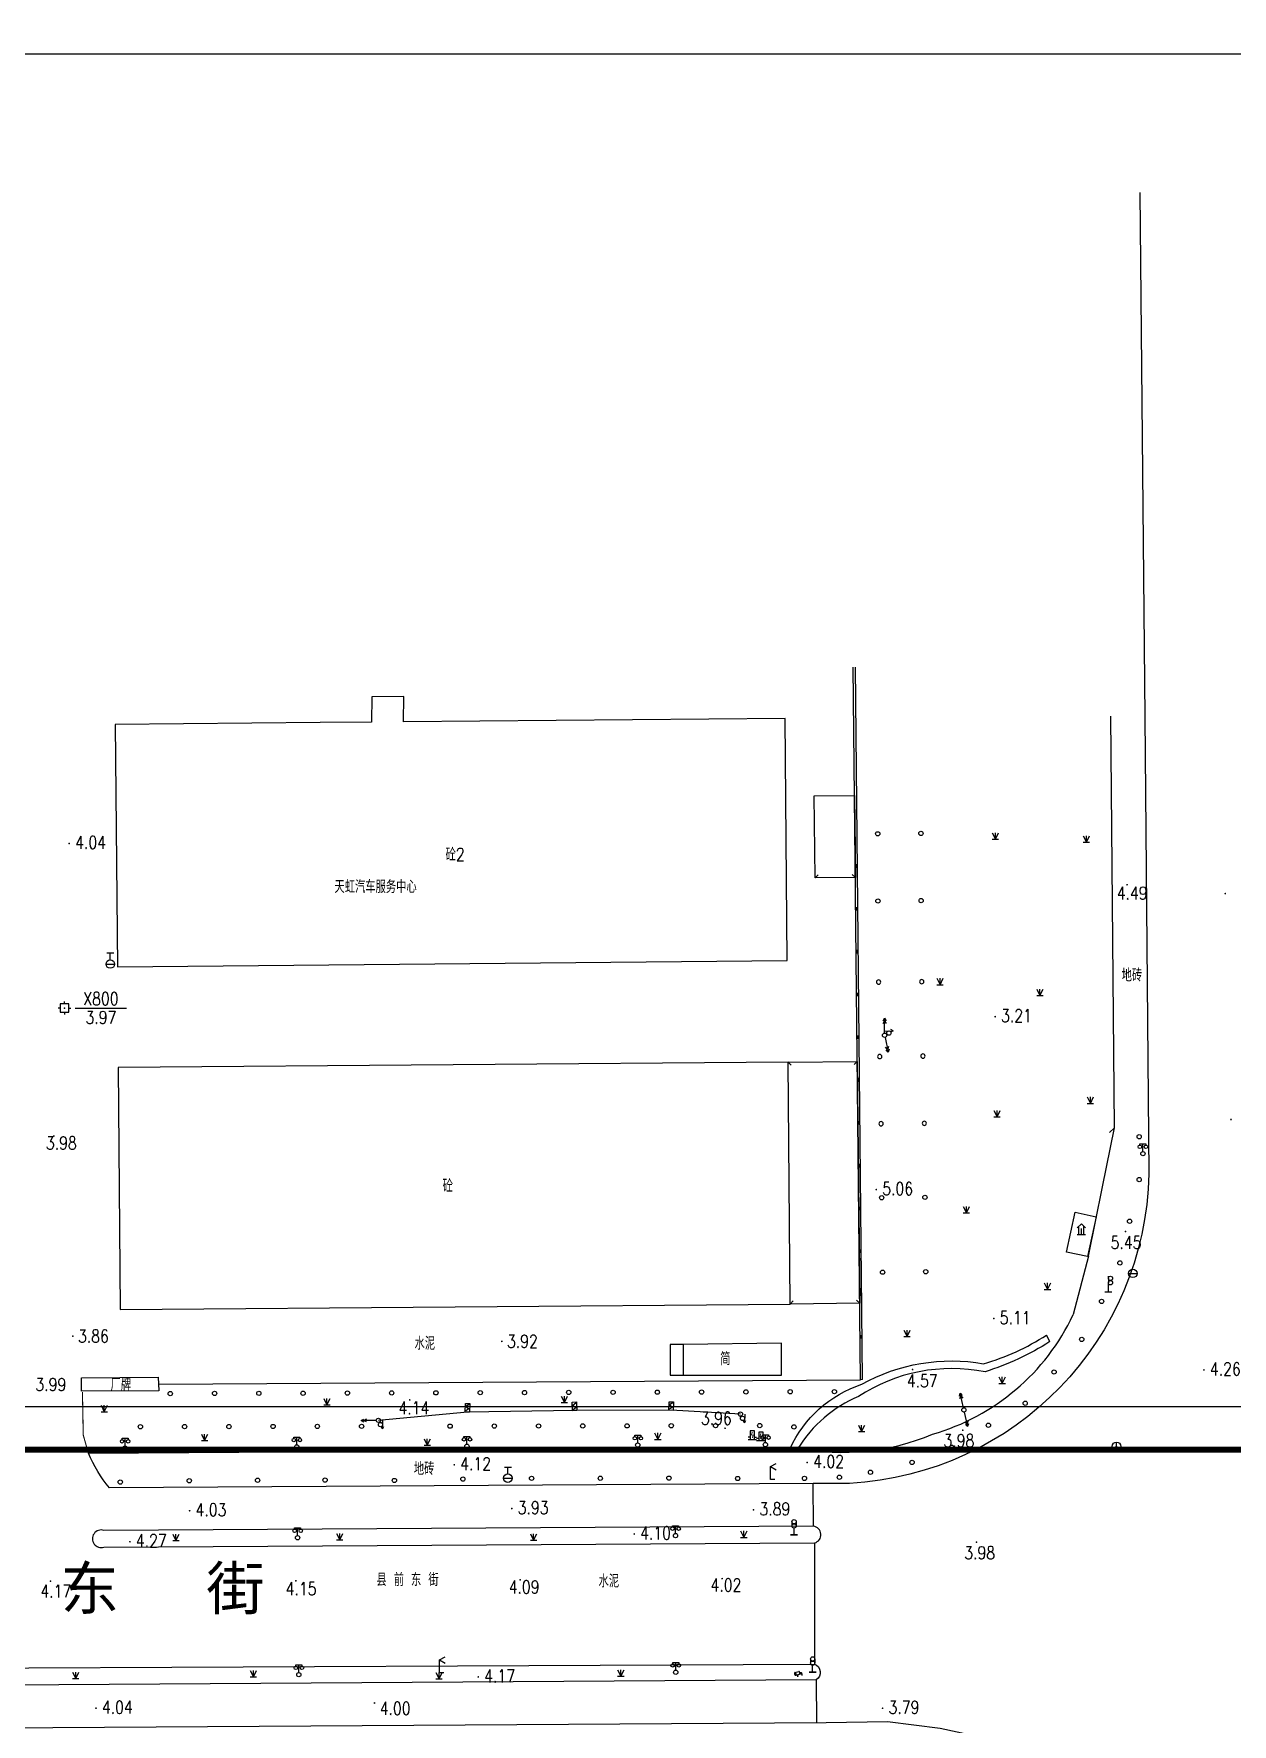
# Model space of a CAD drawing. Header units: millimetres. Extents: x 493081 to 494254, y 3431492 to 3432651.
# Drawn here: x 493302.3 to 493442.2, y 3431866 to 3432063.5 of the extents above; entities that cross this region are included whole.
import ezdxf
from ezdxf.enums import TextEntityAlignment as Align

# ---------------------------------------------------------------- set-up
doc = ezdxf.new("R2010")
doc.units = ezdxf.units.MM
doc.header["$LTSCALE"] = 300
for name, color, linetype in [('WALL', 6, 'Continuous'), ('图框', 137, 'Continuous'), ('地形', 8, 'Continuous')]:
    doc.layers.add(name, color=color, linetype=linetype)
doc.styles.add('HZ', font='rs.shx', dxfattribs={"width": 0.8, "bigfont": 'hztxt.shx'})
doc.styles.get("Standard").update_dxf_attribs({"font": 'txt', "bigfont": 'gbcbig.shx'})

# ---------------------------------------------------------------- blocks, each defined once
blk = doc.blocks.new('GC200')
at = {"linetype": 'Continuous', "const_width": 0.2, "flags": 128}
blk.add_lwpolyline([(-0.1, 0, 1), (0.1, 0, 1)], format="xyb", close=True, dxfattribs=at)
blk = doc.blocks.new('*U3')
at = {"linetype": 'Continuous'}
for points in [[(0, 0), (0.5, 0.5), (-0.5, 0.5)], [(0, 0), (-0.5, 0.5), (-0.5, -0.5)], [(0, 0), (-0.5, -0.5), (0.5, -0.5)], [(0, 0), (0.5, -0.5), (0.5, 0.5)]]:
    blk.add_solid(points, dxfattribs=at)
blk = doc.blocks.new('gc002')
blk.add_lwpolyline([(-0.5, -0.5), (0.5, -0.5), (0.5, 0.5), (-0.5, 0.5), (-0.5, -0.5)])
at = {"linetype": 'Continuous'}
blk.add_blockref('*U3', (0, 0), dxfattribs=at)
blk = doc.blocks.new('gc259')
at = {"linetype": 'Continuous', "flags": 128}
for points in [[(-1, 0), (-1.5, 0)], [(-1, -1), (1, -1), (1, 1), (-1, 1), (-1, -1)], [(0, 1), (0, 1.5)], [(1, 0), (1.5, 0)], [(0, -1), (0, -1.5)]]:
    blk.add_lwpolyline(points, dxfattribs=at)
at = {"linetype": 'Continuous'}
blk.add_point((0, 0), dxfattribs=at)
blk.add_point((0, 0), dxfattribs=at)
blk = doc.blocks.new('A$C28A84825')
at = {"linetype": 'Continuous', "const_width": 0.2, "flags": 128}
blk.add_lwpolyline([(0.33, 1.43), (0.13, 0.73), (0.53, 0.73), (0.33, 0.03)], dxfattribs=at)
blk = doc.blocks.new('gc314')
for p, q in [((-0.5, 0.5), (-1, 0.5)), ((-1, 0), (1, 0)), ((0.5, 0), (0.5, 0.5)), ((0.5, 0.5), (1, 0.5))]:
    blk.add_line(p, q)
blk.add_lwpolyline([(-0.5, 0), (0.5, 0), (0.5, 2), (-0.5, 2)], close=True)
blk.add_blockref('A$C28A84825', (-0.33, 0.27))
blk = doc.blocks.new('gc234')
at = {"linetype": 'Continuous'}
for p, q in [((-0.5, 0), (-0.5, 2)), ((-0.5, 2), (0.5, 2)), ((0.5, 0), (-0.5, 0)), ((0.35, 1.75), (-0.35, 1.25)), ((-0.35, 1.25), (0.35, 0.75)), ((0.35, 0.75), (-0.35, 0.25)), ((0.5, 2), (0.5, 0))]:
    blk.add_line(p, q, dxfattribs=at)
blk = doc.blocks.new('gc013a')
at = {"linetype": 'Continuous'}
blk.add_line((0.5, 0), (4, 0), dxfattribs=at)
at = {"linetype": 'Continuous', "flags": 128}
for points in [[(2.77, 0.35), (3.38, 0), (2.77, -0.35)], [(3.39, 0.35), (4, 0), (3.39, -0.35)]]:
    blk.add_lwpolyline(points, dxfattribs=at)
blk = doc.blocks.new('gc170')
at = {"linetype": 'Continuous'}
blk.add_circle((0, 0), 0.5, dxfattribs=at)
blk = doc.blocks.new('gc232')
for p, q in [((0.5, 1), (0.5, -1)), ((0.5, -1), (0.19, -0.46)), ((0.5, -1), (0.81, -0.46))]:
    blk.add_line(p, q)
blk.add_circle((0, 0), 0.5)
blk = doc.blocks.new('gc048')
for q in [(-0.87, -0.5), (0, 1), (0.87, -0.5)]:
    blk.add_line((0, 0), q)
blk.add_circle((0, 0), 1)
blk = doc.blocks.new('gc133')
for p, q in [((-1, 0), (1, 0)), ((-0.8, 2.6), (0.8, 2.6)), ((0, 1), (0, 2.6))]:
    blk.add_line(p, q)
blk.add_circle((0, 0), 1)
blk = doc.blocks.new('gc122')
blk.add_circle((0, 0), 0.5)
blk = doc.blocks.new('gc124')
for p, q in [((-0.75, 1.5), (0, 0)), ((-0.75, 0), (0.75, 0)), ((0, 0), (0, 1.5)), ((0, 0), (0.75, 1.5))]:
    blk.add_line(p, q)
blk = doc.blocks.new('gcx1')
blk.add_circle((0, 0), 0.5)
blk = doc.blocks.new('gc097')
for p, q in [((-0.7, 2), (-0.7, 2.3)), ((-0.7, 2.3), (0.7, 2.3)), ((0, 0.5), (0, 2.3)), ((0.7, 2.3), (0.7, 2))]:
    blk.add_line(p, q)
for centre, radius in [((-0.7, 1.6), 0.4), ((0, 0), 0.5), ((0.73, 1.6), 0.4)]:
    blk.add_circle(centre, radius)
blk = doc.blocks.new('gc042')
blk.add_line((-1, 0), (1, 0))
blk.add_circle((0, 0), 1)
blk = doc.blocks.new('gc101')
for p, q in [((0, 2.5), (-1, 1.5)), ((-1, 0), (1, 0)), ((-0.6, 0), (-0.6, 1.9)), ((0, 2.5), (1, 1.5)), ((0, 0), (0, 1.4)), ((0.6, 0), (0.6, 1.9))]:
    blk.add_line(p, q)
blk = doc.blocks.new('gc052')
for p, q in [((0, 3), (1.3, 3.75)), ((0, 3), (1.3, 2.25)), ((0, 0), (0, 3)), ((1, 0), (0, 0))]:
    blk.add_line(p, q)
blk = doc.blocks.new('gc299')
for points in [[(-0.8, 0), (0, 0), (0.8, 0)], [(0, 3.1), (0, 3.6)], [(0, 3.1), (0, 2.1)], [(0, 1.6), (0, 2.1)], [(0, 0), (0, 1.6)]]:
    blk.add_lwpolyline(points)
for centre in [(0.5, 3.1), (0.5, 2.1)]:
    blk.add_circle(centre, 0.5)
blk = doc.blocks.new('gc298')
for points in [[(-0.8, 0), (0.8, 0), (-0.8, 0)], [(-0.5, 3.1), (-0.5, 2.1)], [(0, 0), (0, 1.6)], [(0.5, 3.1), (0.5, 2.1)]]:
    blk.add_lwpolyline(points)
for centre in [(0, 3.1), (0, 2.1)]:
    blk.add_circle(centre, 0.5)
blk = doc.blocks.new('gcbj0612')
for p, q in [((-0.75, 0.26), (0.16, 0.53)), ((-0.57, -0.34), (0.34, -0.07))]:
    blk.add_line(p, q)
at = {"flags": 128}
for points in [[(-0.73, 0.26), (-0.77, 0.25), (-0.79, 0.23), (-0.81, 0.19), (-0.83, 0.15), (-0.84, 0.1), (-0.84, 0.05), (-0.84, -0.01), (-0.83, -0.07), (-0.81, -0.12), (-0.79, -0.18), (-0.77, -0.23), (-0.74, -0.27), (-0.7, -0.3), (-0.67, -0.33), (-0.63, -0.34), (-0.6, -0.34), (-0.57, -0.34), (-0.54, -0.32), (-0.51, -0.29), (-0.49, -0.25), (-0.48, -0.2), (-0.47, -0.15), (-0.47, -0.1), (-0.48, -0.04), (-0.49, 0.02), (-0.51, 0.07), (-0.54, 0.13), (-0.56, 0.17), (-0.6, 0.21), (-0.63, 0.24), (-0.67, 0.26), (-0.7, 0.27)], [(-0.71, 0.18), (-0.72, 0.17), (-0.75, 0.12), (-0.75, 0.04), (-0.74, -0.06), (-0.7, -0.15), (-0.66, -0.22), (-0.62, -0.25), (-0.6, -0.26), (-0.59, -0.24), (-0.57, -0.2), (-0.56, -0.12), (-0.58, -0.02), (-0.61, 0.08), (-0.66, 0.14), (-0.7, 0.17)]]:
    blk.add_lwpolyline(points, close=True, dxfattribs=at)
blk.add_lwpolyline([(0.3, -0.08), (0.33, -0.07), (0.36, -0.05), (0.38, -0.02), (0.4, 0.02), (0.41, 0.07), (0.42, 0.12), (0.41, 0.18), (0.41, 0.23), (0.39, 0.29), (0.37, 0.35), (0.35, 0.4), (0.32, 0.44), (0.28, 0.48), (0.25, 0.51), (0.21, 0.52), (0.18, 0.53), (0.15, 0.52)], dxfattribs=at)
at = {"extrusion": (0, 0, -1), "flags": 128}
blk.add_lwpolyline([(-0.4, 0.25), (-0.51, 0.28), (-0.61, 0.29), (-0.69, 0.27), (-0.77, 0.2), (-0.81, 0.09), (-0.82, -0.01), (-0.8, -0.06), (-0.76, -0.08), (-0.7, -0.09), (-0.64, -0.09), (-0.59, -0.07), (-0.57, -0.04), (-0.59, -0.01), (-0.63, 0.02), (-0.69, 0.03), (-0.75, 0.03), (-0.79, 0.02), (-0.84, -0.01), (-0.89, -0.1), (-0.91, -0.19), (-0.9, -0.29), (-0.87, -0.38)], dxfattribs=at)
blk.add_lwpolyline([(-0.09, -0.2), (-0.22, -0.54), (0.05, -0.54)], close=True)
blk = doc.blocks.new('sadf f')
at = {"layer": '图框'}
blk.add_lwpolyline([(650751, 339863), (734851, 339863), (734851, 399263), (650751, 399263)], close=True, dxfattribs=at)
at = {"layer": '图框', "const_width": 140}
blk.add_lwpolyline([(653251, 398263), (733851, 398263), (733851, 340863), (653251, 340863)], close=True, dxfattribs=at)

msp = doc.modelspace()

# ---------------------------------------------------------------- linework, layer by layer
at = {"layer": '地形', "color": 8}
for p, q in [((493428.478, 3431935.707), (493428.054, 3431983.766)), ((493393.55, 3431964.878), (493393.899, 3431965.236)), ((493398.227, 3431964.926), (493397.87, 3431965.276)), ((493307.111, 3431949.688), (493313.111, 3431949.688)), ((493390.372, 3431943.375), (493390.729, 3431943.025)), ((493398.446, 3431943.458), (493398.096, 3431943.1)), ((493428.478, 3431935.707), (493427.917, 3431935.136)), ((493390.602, 3431915.115), (493390.952, 3431915.472)), ((493398.734, 3431915.202), (493398.377, 3431915.552)), ((493399.075, 3431906.279), (493398.825, 3431906.276))]:
    msp.add_line(p, q, dxfattribs=at)
at = {"layer": '地形', "color": 8, "flags": 128}
for points in [[(493431.47, 3432044.962), (493432.022, 3431983.7), (493432.498, 3431930.324, -0.3928889), (493397.548, 3431894.167), (493393.298, 3431894.132), (493311.104, 3431893.627, -0.0689427), (493308.649, 3431897.675)], [(493391.527, 3431898.24, 0.1448211), (493407.256, 3431899.91, 0.2155213), (493423.685, 3431913.875), (493423.685, 3431913.875)], [(493390.617, 3431898.232, -0.2075798), (493398.973, 3431905.743, -0.1716799), (493413.207, 3431908.145, 0.0756552), (493420.556, 3431911.49)], [(493420.932, 3431910.721, -0.0679677), (493413.373, 3431907.202, 0.1957369), (493398.577, 3431904.319, 0.1550668), (493391.527, 3431898.24)], [(493393.334, 3431889.161), (493310.449, 3431888.675, 1.3694888), (493310.471, 3431886.718), (493393.475, 3431887.206, 0.8142793), (493393.334, 3431889.161)]]:
    msp.add_lwpolyline(points, format="xyb", dxfattribs=at)
for points in [[(493398.825, 3431906.276), (493397.976, 3431989.494)], [(493399.075, 3431906.279), (493398.226, 3431989.497)], [(493425.455, 3431920.719), (493427.099, 3431928.803), (493428.478, 3431935.707)], [(493425.455, 3431920.719), (493423.685, 3431913.875)], [(493378.11, 3431910.368), (493376.61, 3431910.367), (493376.603, 3431906.81), (493378.103, 3431906.81)], [(493420.932, 3431910.721), (493420.556, 3431911.49)], [(493316.869, 3431905.744), (493398.825, 3431906.276)], [(493384.81, 3431902.258), (493376.7, 3431902.698), (493365.45, 3431902.658), (493352.92, 3431902.498), (493342.518, 3431901.528)], [(493308.649, 3431897.675), (493390.617, 3431898.232)], [(493393.334, 3431889.161), (493393.293, 3431894.132)], [(493393.475, 3431887.206), (493393.454, 3431873.045)], [(493393.454, 3431873.045), (493393.454, 3431873.045)], [(493393.666, 3431871.232), (493393.7, 3431866.203)], [(493433.786, 3431794.967), (493433.305, 3431839.031), (493432.87, 3431843.262), (493431.699, 3431846.739), (493430.434, 3431848.992), (493428.591, 3431851.636), (493426.289, 3431853.933), (493421.055, 3431858.992), (493415.893, 3431862.682), (493411.545, 3431864.794), (493408.115, 3431865.518), (493401.97, 3431866.329), (493394.826, 3431866.211), (493292.409, 3431865.532)]]:
    msp.add_lwpolyline(points, dxfattribs=at)
for points in [[(493390.02, 3431983.506), (493345.468, 3431983.132), (493345.487, 3431986.075), (493341.753, 3431986.052), (493341.708, 3431983.094), (493335.716, 3431983.056), (493311.757, 3431982.789), (493312.037, 3431954.512), (493390.275, 3431955.249)], [(493393.4, 3431974.468), (493398.129, 3431974.517), (493398.227, 3431964.926), (493393.55, 3431964.878)], [(493390.602, 3431915.115), (493390.372, 3431943.375), (493312.11, 3431942.738), (493312.34, 3431914.478)], [(493390.372, 3431943.375), (493398.446, 3431943.458), (493398.734, 3431915.202), (493390.602, 3431915.115)], [(493425.335, 3431920.666), (493422.889, 3431921.186), (493423.914, 3431925.836), (493426.355, 3431925.298)], [(493389.59, 3431910.558), (493378.11, 3431910.368), (493378.103, 3431906.81), (493389.583, 3431906.788)], [(493316.781, 3431906.565), (493316.872, 3431904.993), (493307.86, 3431904.929), (493307.838, 3431906.504)]]:
    msp.add_lwpolyline(points, close=True, dxfattribs=at)
at = {"layer": '地形', "color": 8, "const_width": 0.125, "flags": 128}
msp.add_lwpolyline([(493307.955, 3431904.838), (493308.047, 3431899.815), (493308.649, 3431897.675)], dxfattribs=at)
at = {"layer": '地形', "color": 8, "flags": 128}
msp.add_lwpolyline([(493393.666, 3431871.232), (493293.35, 3431870.556, -1.1777678), (493293.323, 3431872.586), (493293.323, 3431872.586), (493393.454, 3431873.045), (493393.454, 3431873.045, -0.6300619)], format="xyb", close=True, dxfattribs=at)

# ---------------------------------------------------------------- block references
at = {"layer": 'WALL', "xscale": 0.004999999888241291, "yscale": 0.004999999888241291, "zscale": 0.005}
for p in [(489914.428, 3430361.845), (489914.428, 3429906.803)]:
    msp.add_blockref('sadf f', p, dxfattribs=at)
at = {"layer": '地形', "color": 8}
for name, p, xscale, yscale, zscale, rotation in [('gc122', (493400.84, 3431970.039), 0.4999938077953382, 0.4999938076362014, 0.9999876155709955, 0.2228389902394068), ('gc122', (493405.887, 3431970.084), 0.4999938110094129, 0.4999938108958304, 0.9999876220722183, 0.2228393623403584), ('gc124', (493414.586, 3431969.399), 0.4999938203389016, 0.4999938202090561, 0.999987640697589, 359.9990301011505), ('gc124', (493425.217, 3431969.052), 0.4999938287789178, 0.4999938285909593, 0.9999876575645993, 359.9990307415051), ('GC200', (493306.407, 3431968.914, 4.04), 0.4999968073923847, 0.4999968074262142, 0.499996807477768, 359.9994342112641), ('GC200', (493429.963, 3431964.09, 4.486), 0.4999961375681855, 0.4999961373396218, 0.4999961376041017, 359.9991583861268), ('gc122', (493400.865, 3431962.19), 0.4999938487876808, 0.4999938486143947, 0.9999876976070557, 359.7733970382927), ('gc122', (493405.912, 3431962.235), 0.4999938525582576, 0.499993852339685, 0.9999877051398577, 359.773397413535), ('GC200', (493441.432, 3431963.057, 4.549), 0.4999957461368392, 0.4999957461841404, 0.4999957461669321, 359.9990473405883), ('gc133', (493311.209, 3431954.826), 0.499996953203214, 0.4999969531781971, 0.499996953264538, 359.9994268475866), ('gc122', (493400.942, 3431952.72), -0.4999939026508773, 0.499993902631104, 0.9999878053093096, 181.561274231119), ('gc122', (493405.988, 3431952.766), -0.4999939070909556, 0.4999939072877169, 0.9999878142117666, 181.561274537539), ('gc124', (493408.115, 3431952.415), 0.4999939112029007, 0.4999939110130072, 0.9999878223880956, 359.9990177214582), ('gc124', (493419.786, 3431951.143), 0.4999939296547692, 0.4999939296394587, 0.9999878592934349, 359.9990174546869), ('gc013a', (493401.643, 3431946.504), 0.4999969129289648, 0.4999969131313264, 0.4999969131653497, 90.30906643210606), ('GC200', (493414.559, 3431948.679, 3.206), 0.4999967361041134, 0.4999967361800373, 0.4999967361883204, 359.9992708191853), ('gc170', (493401.643, 3431946.504), 0.4999969130504052, 0.4999969131313264, 0.4999969131653497, 359.9993172970331), ('gc013a', (493401.643, 3431946.504), 0.4999969131637674, 0.4999969131313264, 0.4999969131653497, 281.9445789725585), ('gc232', (493402.141, 3431946.757), 0.4999969129286508, 0.4999969131313264, 0.4999969131653497, 90.30906642543599), ('gc122', (493401.077, 3431944.025), -0.4999939565595748, 0.4999939566478133, 0.9999879131251899, 181.5612678171289), ('gc122', (493406.124, 3431944.07), -0.4999939616851982, 0.4999939617700875, 0.9999879234162768, 181.5612680680264), ('gc124', (493414.781, 3431936.973), 0.4999940196455075, 0.4999940195120871, 0.999988039359412, 359.9990061955891), ('gc124', (493425.679, 3431938.549), 0.4999940206347795, 0.4999940204434097, 0.9999880412956014, 359.9990079031588), ('gc122', (493401.235, 3431936.177), -0.4999940090648962, 0.4999940092675388, 0.9999880181243216, 181.1118250904878), ('gc122', (493406.282, 3431936.222), -0.499994014862512, 0.4999940148554742, 0.9999880297859112, 181.1118252910803), ('GC200', (493442.103, 3431936.667, 4.458), 0.4999961946227637, 0.4999961946159601, 0.4999961946988708, 359.9990760498002), ('GC200', (493304.617, 3431934.74, 3.982), 0.4999971519828205, 0.4999971520155668, 0.4999971520983528, 359.9994217785045), ('GC200', (493400.675, 3431928.478, 5.064), 0.4999972494302982, 0.4999972493387759, 0.4999972494820366, 359.9993385885898), ('gc122', (493401.302, 3431927.529), 0.49999407116052, 0.49999407120049, 0.9999881423413256, 359.9989980847457), ('gc122', (493406.348, 3431927.575), 0.4999940777961691, 0.499994077719748, 0.9999881556580097, 359.9989982448434), ('gc124', (493411.203, 3431925.773), 0.4999940983436932, 0.4999940982088447, 0.9999881967367206, 359.9989968041245), ('GC200', (493429.786, 3431923.584, 5.45), 0.4999969892537535, 0.4999969890341163, 0.499996989286244, 359.999231172202), ('gc122', (493401.403, 3431918.833), 0.4999941385079116, 0.4999941387213767, 0.9999882770943161, 359.9989907209966), ('gc122', (493406.45, 3431918.878), 0.499994146133107, 0.4999941461719573, 0.9999882922373013, 359.9989907743735), ('gc124', (493420.674, 3431916.827), 0.4999973311000971, 0.4999973312951624, 0.4999973311874912, 359.9992957930655), ('gc124', (493404.267, 3431911.321), 0.499997558104797, 0.4999975580722094, 0.4999975581965589, 359.9993458461096), ('GC200', (493414.405, 3431913.413, 5.108), 0.4999974702718344, 0.4999974705278873, 0.499997470360194, 359.9993222070173), ('GC200', (493404.918, 3431907.46, 4.568), 0.4999976304567496, 0.4999976302497089, 0.4999976305280382, 359.9993475537597), ('gc124', (493415.379, 3431905.842), 0.4999976341255404, 0.4999976339749992, 0.4999976341881233, 359.999330584933), ('GC200', (493438.947, 3431907.412, 4.258), 0.4999972179536813, 0.4999972181394696, 0.4999972180050762, 359.9992140436246), ('gc170', (493318.213, 3431904.651), 0.4999975177335061, 0.4999975175596774, 0.4999975178069822, 0.165589864314161), ('gc170', (493323.385, 3431904.666), 0.4999975319539497, 0.4999975319951773, 0.4999975320224965, 0.1655882587644279), ('gc170', (493328.556, 3431904.681), 0.4999975459402181, 0.4999975459650159, 0.4999975460420168, 0.1655865999310018), ('gc170', (493333.728, 3431904.696), 0.4999975597491733, 0.4999975599348545, 0.4999975598369436, 0.1655848344337175), ('gc124', (493336.505, 3431903.341), 0.4999975837116325, 0.4999975836835802, 0.4999975838162111, 359.9993930707262), ('gc170', (493338.899, 3431904.712), 0.4999975732630546, 0.4999975734390318, 0.4999975733733095, 0.165582908950246), ('gc170', (493344.071, 3431904.727), 0.4999975865427611, 0.4999975864775479, 0.4999975866102883, 0.1655809301830959), ('GC200', (493346.179, 3431903.915, 4.135), 0.4999976021637726, 0.4999976023100317, 0.4999976022178672, 359.9993897089987), ('gc170', (493349.242, 3431904.742), 0.4999975994123248, 0.4999975995160639, 0.4999975994982038, 0.1655788448292103), ('gc170', (493354.414, 3431904.757), 0.4999976118690544, 0.4999976120889187, 0.4999976119758484, 0.1655765461668224), ('gc170', (493359.586, 3431904.772), 0.4999976239156417, 0.4999976237304509, 0.4999976239668313, 0.1655741409177099), ('gc124', (493364.249, 3431903.61), 0.4999976500694565, 0.4999976502731442, 0.4999976501704811, 359.999381384725), ('gc170', (493364.757, 3431904.787), 0.4999976353165655, 0.4999976353719831, 0.4999976353745392, 0.1655715224372102), ('gc170', (493369.929, 3431904.802), 0.4999976460149647, 0.4999976460821927, 0.4999976460751121, 0.1655687441054837), ('gc170', (493375.1, 3431904.817), 0.49999765583218, 0.4999976558610797, 0.4999976559074857, 0.1655656458977116), ('gc170', (493380.272, 3431904.832), 0.4999976645949352, 0.4999976647086442, 0.4999976646590888, 0.165562281232598), ('gc170', (493385.443, 3431904.848), 0.4999976719512955, 0.4999976721592247, 0.4999976720449292, 0.16555854350402), ('gc170', (493390.615, 3431904.863), 0.4999976776075332, 0.4999976777471602, 0.49999767767646, 0.1655543260865723), ('gc170', (493395.786, 3431904.878), 0.4999976809193311, 0.4999976810067892, 0.4999976810143019, 0.1655494691095935), ('gc013a', (493410.901, 3431902.744), 0.4999977089543384, 0.4999977089464664, 0.4999977092049295, 101.9446021628458), ('gc124', (493310.51, 3431902.532), 0.499997520148161, 0.4999975203536451, 0.499997520262712, 359.99940075465), ('gc234', (493352.92, 3431902.498), 0.5000000000190693, 0.5, 0.5, 359.3425181243813), ('gc234', (493365.45, 3431902.658), 0.4999999999751983, 0.5, 0.5, 3.371735645100308), ('gc234', (493376.7, 3431902.698), 0.5000000000236945, 0.5, 0.5, 358.934244938035), ('gc232', (493385.048, 3431901.752), 0.499999999992606, 0.5, 0.5, 358.5913710678982), ('gc170', (493410.901, 3431902.744), 0.4999977091542162, 0.4999977089464664, 0.4999977092049295, 359.9993404568365), ('gc013a', (493410.901, 3431902.744), 0.4999942954109707, 0.4999942951835692, 0.9999885906243364, 282.7983681617828), ('gc170', (493314.722, 3431900.784), 0.4999975526176157, 0.4999975524842739, 0.4999975526888241, 0.09919473207341713), ('gc170', (493319.889, 3431900.793), 0.4999975675535829, 0.4999975673854351, 0.4999975676560484, 0.09919318163568), ('gc170', (493325.057, 3431900.802), 0.4999975823723291, 0.4999975822865963, 0.499997582472276, 0.09919157786009954), ('gc170', (493330.224, 3431900.811), 0.4999975970156469, 0.4999975971877575, 0.4999975971175468, 0.0991899207582266), ('gc170', (493335.391, 3431900.821), 0.4999976114827301, 0.4999976116232574, 0.4999976115686525, 0.0991881569690363), ('gc170', (493340.559, 3431900.83), 0.4999976257153713, 0.499997625593096, 0.4999976257982497, 0.09918628650408283), ('gc013a', (493342.518, 3431901.528), 0.499997623113589, 0.4999976227991283, 0.4999976231862651, 180.7732944795864), ('gc170', (493342.518, 3431901.528), 0.4999976231185702, 0.4999976227991283, 0.499997623186265, 359.9993892821355), ('gc232', (493342.765, 3431901.026), 0.499999999970077, 0.5, 0.5, 359.6645331821241), ('gc170', (493350.893, 3431900.848), 0.4999976533617186, 0.4999976535327733, 0.4999976534553671, 0.09918227893102839), ('gc170', (493356.06, 3431900.857), 0.4999976667172175, 0.4999976665712893, 0.499997666794659, 0.09918014183448168), ('gc170', (493361.228, 3431900.866), 0.49999767966204, 0.4999976796098053, 0.4999976797308332, 0.09917779137478802), ('gc170', (493366.395, 3431900.875), 0.4999976921395904, 0.4999976921826601, 0.4999976921869377, 0.09917533428554229), ('gc170', (493371.562, 3431900.884), 0.4999977039736345, 0.4999977038241923, 0.499997704063909, 0.09917266387934537), ('gc124', (493375.16, 3431899.3), 0.4999977342966908, 0.499997734092176, 0.4999977343808268, 359.9993734873872), ('gc170', (493376.729, 3431900.893), 0.4999977151641724, 0.4999977150000632, 0.4999977152321282, 0.09916978015620215), ('gc170', (493381.897, 3431900.903), 0.4999977254193607, 0.4999977252446115, 0.4999977255191012, 0.09916662981282294), ('GC200', (493383.008, 3431900.606, 3.962), 0.4999977319687777, 0.4999977317638695, 0.4999977320248142, 359.99936937858), ('gc170', (493387.064, 3431900.912), 0.4999977346219785, 0.4999977345578372, 0.4999977346911325, 0.09916315951128003), ('gc170', (493391.051, 3431900.758), 0.4999977423629616, 0.4999977424740791, 0.4999977424254939, 0.09915926261034737), ('gc124', (493398.956, 3431900.224), 0.499997761481252, 0.4999977615661919, 0.4999977615461795, 359.9993571055661), ('GC200', (493410.775, 3431900.367, 3.977), 0.499997760434818, 0.4999977606348693, 0.4999977605251709, 359.9993439253751), ('gc097', (493312.93, 3431898.278), 0.4999975763771132, 0.4999975762329996, 0.4999975764554417, 359.9993969127173), ('gc124', (493322.227, 3431899.165), 0.4999975936067723, 0.4999975934624672, 0.4999975936875009, 359.9993948316548), ('gc097', (493332.993, 3431898.419), 0.4999976339450514, 0.4999976339749992, 0.4999976340464365, 359.9993908296208), ('gc124', (493348.222, 3431898.627), 0.4999976744580857, 0.4999976744875312, 0.4999976745543692, 359.9993854401989), ('gc097', (493352.856, 3431898.506), 0.4999976887191427, 0.4999976889230311, 0.4999976887777793, 359.9993835192168), ('gc097', (493372.817, 3431898.633), 0.4999977381965175, 0.4999977382831275, 0.4999977382610634, 359.9993743945307), ('gc097', (493387.724, 3431898.701), 0.4999977693966634, 0.4999977694824338, 0.4999977694683745, 359.9993656433508), ('gc048', (493428.73, 3431898.491), 0.4999977272020316, 0.4999977271072567, 0.499997727258803, 359.9993070528145), ('GC200', (493351.386, 3431896.334, 4.115), 0.4999977125261613, 0.4999977126717567, 0.4999977126082517, 359.9993826121075), ('GC200', (493392.614, 3431896.603, 4.015), 0.4999978107244853, 0.4999978109262884, 0.4999978108068139, 359.9993616946829), ('gcx1', (493312.369, 3431894.318), 0.4999976207898336, 0.4999976209364831, 0.4999976208925085, 359.9993939245489), ('gcx1', (493320.434, 3431894.472), 0.4999976438984822, 0.4999976437538862, 0.4999976440092901, 359.9993916834106), ('gcx1', (493328.403, 3431894.529), 0.4999976675892231, 0.4999976675026119, 0.4999976676641137, 359.9993892821898), ('gcx1', (493336.288, 3431894.552), 0.4999976910471492, 0.4999976912513375, 0.4999976911199087, 359.9993867208857), ('gcx1', (493344.386, 3431894.503), 0.499997715611052, 0.4999977154657245, 0.4999977157100725, 359.9993838394166), ('gcx1', (493352.385, 3431894.66), 0.4999977368571192, 0.4999977368861437, 0.4999977369129221, 359.9993809579436), ('gc133', (493357.649, 3431894.775), 0.4999977509436001, 0.4999977513216436, 0.4999977510158347, 359.9993785567119), ('gcx1', (493360.408, 3431894.752), 0.4999977582778411, 0.4999977583065629, 0.4999977583707865, 359.9993777563046), ('gcx1', (493368.441, 3431894.761), 0.4999977801060487, 0.4999977801926434, 0.4999977801878045, 359.9993742344999), ('gcx1', (493376.458, 3431894.776), 0.499997800886556, 0.49999780068174, 0.4999978009564718, 359.9993703391664), ('gcx1', (493384.483, 3431894.735), 0.4999978212014455, 0.4999978211708367, 0.4999978212827816, 359.9993660169442), ('gcx1', (493392.287, 3431894.742), 0.499997838664199, 0.4999978388659656, 0.4999978387166642, 359.9993613211909), ('GC200', (493320.475, 3431890.968, 4.028), 0.4999976858664734, 0.4999976856634021, 0.4999976859702165, 359.9993888019622), ('GC200', (493358.1, 3431891.22, 3.928), 0.4999977978592126, 0.4999977978877723, 0.4999977979534466, 359.9993760487991), ('GC200', (493386.334, 3431891.067, 3.892), 0.4999978786527065, 0.499997878447175, 0.4999978787375504, 359.9993629220743), ('gc097', (493333.087, 3431887.819), 0.4999977642146093, 0.4999977643601596, 0.4999977642727699, 359.9993821319215), ('gc124', (493338.002, 3431887.557), 0.499997981854698, 0.4999979818239808, 0.9999959638581788, 359.9993648965655), ('GC200', (493372.4, 3431888.253, 4.102), 0.499997878943296, 0.4999978789128363, 0.4999978790069617, 359.9993675644887), ('gc097', (493377.222, 3431888.07), 0.499997895358083, 0.4999978952109814, 0.4999978954346705, 359.9993652166221), ('GC200', (493313.501, 3431887.352, 4.267), 0.4999977066467127, 0.49999770661816, 0.499997706735241, 359.9993876814045), ('GC200', (493412.381, 3431887.298, 3.976), 0.4999979993189624, 0.4999979995191097, 0.499997999389751, 359.9993448861877), ('GC200', (493304.222, 3431882.752, 4.171), 0.4999977666592306, 0.4999977666884661, 0.4999977667664073, 359.9993831991463), ('GC200', (493332.883, 3431882.79, 4.153), 0.499997863750437, 0.4999978635460138, 0.4999978638041954, 359.9993744480489), ('GC200', (493359.073, 3431882.9, 4.087), 0.4999979479196213, 0.4999979478307068, 0.4999979479850741, 359.9993650032445), ('GC200', (493382.671, 3431883.038, 4.018), 0.4999980195742403, 0.4999980195425451, 0.4999980196561238, 359.9993548647333), ('gc097', (493333.227, 3431871.82), 0.499997966720567, 0.4999979669228196, 0.4999979667901905, 359.9993663372951), ('gc052', (493349.671, 3431872.045), 0.4999980205050044, 0.4999980204738677, 0.4999980205968239, 359.9993605743683), ('gc097', (493377.245, 3431872.105), 0.4999981113682904, 0.4999981112778187, 0.4999981114349983, 359.9993491018578), ('gc124', (493327.924, 3431871.557), 0.499997981854698, 0.4999979818239808, 0.9999959638581788, 359.9993648965655), ('gc124', (493349.61, 3431871.339), 0.499997981854698, 0.4999979818239808, 0.9999959638581788, 359.9993648965655), ('GC200', (493354.19, 3431871.55, 4.169), 0.499998042682347, 0.4999980428256094, 0.4999980427691539, 359.999358279871), ('gc124', (493370.84, 3431871.644), 0.4999980970489681, 0.4999980968423188, 0.9999961942508181, 359.9993515030867), ('GC200', (493342.067, 3431868.512, 4.003), 0.4999980428568138, 0.4999980428256094, 0.4999980429496658, 359.9993598807031), ('GC200', (493309.537, 3431867.906, 4.041), 0.499997932785131, 0.4999979329295456, 0.4999979328695056, 359.9993701792494), ('GC200', (493401.413, 3431867.898, 3.79), 0.4999982597992537, 0.4999982598237693, 0.4999982598580674, 359.9993348546537)]:
    msp.add_blockref(name, p, dxfattribs=dict(at, xscale=xscale, yscale=yscale, zscale=zscale, rotation=rotation))
for name, p, xscale, yscale, rotation in [('gc002', (493398.338, 3431966.275), 0.2500000001749786, 0.25, 90.5845277764649), ('gc002', (493398.389, 3431961.275), 0.2500000001749786, 0.25, 90.5845277764649), ('gc002', (493398.44, 3431956.275), 0.2500000001749786, 0.25, 90.5845277764649), ('gc002', (493398.491, 3431951.275), 0.2500000001749786, 0.25, 90.5845277764649), ('gc002', (493398.542, 3431946.276), 0.2500000001749786, 0.25, 90.5845277764649), ('gc002', (493398.593, 3431941.276), 0.2500000001749786, 0.25, 90.5845277764649), ('gc002', (493398.644, 3431936.276), 0.2500000001749786, 0.25, 90.5845277764649), ('gc170', (493431.378, 3431934.656), 0.5, 0.5, 270), ('gc002', (493398.695, 3431931.276), 0.2500000001749786, 0.25, 90.5845277764649), ('gc170', (493431.378, 3431929.656), 0.5, 0.5, 270), ('gc002', (493398.746, 3431926.277), 0.2500000001749786, 0.25, 90.5845277764649), ('gc170', (493430.257, 3431924.785), 0.4999999998731434, 0.5, 256.8868217908148), ('gc002', (493398.797, 3431921.277), 0.2500000001749786, 0.25, 90.5845277764649), ('gc170', (493429.122, 3431919.915), 0.4999999998731434, 0.5, 256.8868217908148), ('gc002', (493398.848, 3431916.277), 0.2500000001749786, 0.25, 90.5845277764649), ('gc170', (493426.99, 3431915.416), 0.499999999798268, 0.5, 242.3810375461063), ('gc002', (493398.899, 3431911.277), 0.2500000001749786, 0.25, 90.5845277764649), ('gc170', (493424.672, 3431910.986), 0.499999999798268, 0.5, 242.3810375461063), ('gc170', (493421.442, 3431907.171), 0.4999999999928321, 0.5, 229.5921479631002), ('gc170', (493418.064, 3431903.525), 0.4999999999360031, 0.5, 210.8883994126272), ('gc170', (493413.773, 3431900.959), 0.4999999999360031, 0.5, 210.8883994126272), ('gc170', (493409.483, 3431898.392), 0.4999999999360031, 0.5, 210.8883994126272), ('gc170', (493404.853, 3431896.619), 0.5000000000404565, 0.5, 195.3221186308931), ('gc170', (493396.364, 3431894.881), 0.5000000000446271, 0.5, 189.0248551474201), ('gc170', (493399.996, 3431895.458), 0.5000000000446271, 0.5, 189.0248551474201)]:
    msp.add_blockref(name, p, dxfattribs=dict(at, xscale=xscale, yscale=yscale, rotation=rotation))
at = {"layer": '地形', "color": 8, "xscale": 0.5, "yscale": 0.5}
for name, p in [('gc259', (493305.861, 3431949.688, 3.968)), ('gc097', (493431.809, 3431932.675)), ('gc101', (493424.623, 3431923.246)), ('gc299', (493427.778, 3431916.551)), ('gc042', (493430.632, 3431918.695)), ('gc170', (493384.81, 3431902.258)), ('gc170', (493410.901, 3431902.744)), ('gc314', (493386.19, 3431899.308)), ('gc314', (493387.2, 3431899.158)), ('gc052', (493388.32, 3431894.628)), ('gc124', (493318.869, 3431887.488)), ('gc124', (493360.643, 3431887.531)), ('gc124', (493385.2, 3431887.857)), ('gc298', (493391.07, 3431888.135)), ('gc298', (493393.241, 3431872.115)), ('gc124', (493307.164, 3431871.38)), ('gcbj0612', (493391.54, 3431871.929))]:
    msp.add_blockref(name, p, dxfattribs=at)
at = {"layer": '地形', "color": 8, "xscale": 0.5, "yscale": 0.5, "zscale": 0.5}
for p in [(493306.83, 3431911.368, 3.86), (493356.942, 3431910.754, 3.92)]:
    msp.add_blockref('GC200', p, dxfattribs=at)

# ---------------------------------------------------------------- texts
at = {"insert": (493271.351, 3431884.412), "char_height": 5, "width": 87.21708, "attachment_point": 1}
msp.add_mtext('{\\fSimHei|b0|i0|c134|p49;县   前   东   街}', dxfattribs=at)
at = {"layer": '地形', "color": 8, "style": 'HZ', "width": 0.8}
for s, p in [('4.04', (493307.102, 3431969.029)), ('砼2', (493350.373, 3431967.629)), ('天虹汽车服务中心', (493337.391, 3431963.862)), ('4.49', (493428.76, 3431963.112)), ('3.21', (493415.253, 3431948.794)), ('3.98', (493303.685, 3431933.929)), ('5.06', (493401.369, 3431928.593)), ('5.45', (493428.039, 3431922.299)), ('5.11', (493415.099, 3431913.528)), ('3.86', (493307.43, 3431911.368)), ('3.92', (493357.542, 3431910.754)), ('4.26', (493439.641, 3431907.527)), ('3.99', (493302.462, 3431905.715)), ('4.57', (493404.236, 3431906.142)), ('4.14', (493344.873, 3431902.984)), ('3.96', (493380.189, 3431901.761)), ('3.98', (493408.525, 3431899.16)), ('4.12', (493352.08, 3431896.449)), ('4.02', (493393.308, 3431896.718)), ('4.03', (493321.169, 3431891.083)), ('3.93', (493358.794, 3431891.335)), ('3.89', (493387.028, 3431891.182)), ('4.27', (493314.195, 3431887.467)), ('4.10', (493373.094, 3431888.368)), ('3.98', (493410.948, 3431886.06)), ('4.17', (493303.043, 3431881.571)), ('4.15', (493331.691, 3431881.866)), ('县 前 东 街', (493342.285, 3431882.911)), ('4.09', (493357.739, 3431882.065)), ('4.02', (493381.318, 3431882.292)), ('4.17', (493354.884, 3431871.664)), ('4.04', (493310.231, 3431868.021)), ('4.00', (493342.676, 3431867.882)), ('3.79', (493402.107, 3431868.013))]:
    msp.add_text(s, height=1.5, dxfattribs=at).set_placement(p, align=Align.MIDDLE_LEFT)
for s, p in [('地砖', (493430.536, 3431953.601)), ('X800', (493310.111, 3431950.788)), ('3.97', (493310.111, 3431948.588)), ('水泥', (493347.938, 3431910.595)), ('厂牌', (493312.433, 3431905.78)), ('地砖', (493347.854, 3431895.956)), ('水泥', (493369.432, 3431882.833))]:
    msp.add_text(s, height=1.5, dxfattribs=at).set_placement(p, align=Align.MIDDLE)
for s, p in [('砼', (493351.231, 3431928.927)), ('简', (493383.64, 3431908.715))]:
    msp.add_text(s, height=1.5, dxfattribs=at).set_placement(p, align=Align.MIDDLE_RIGHT)

doc.saveas('drawing.dxf')
